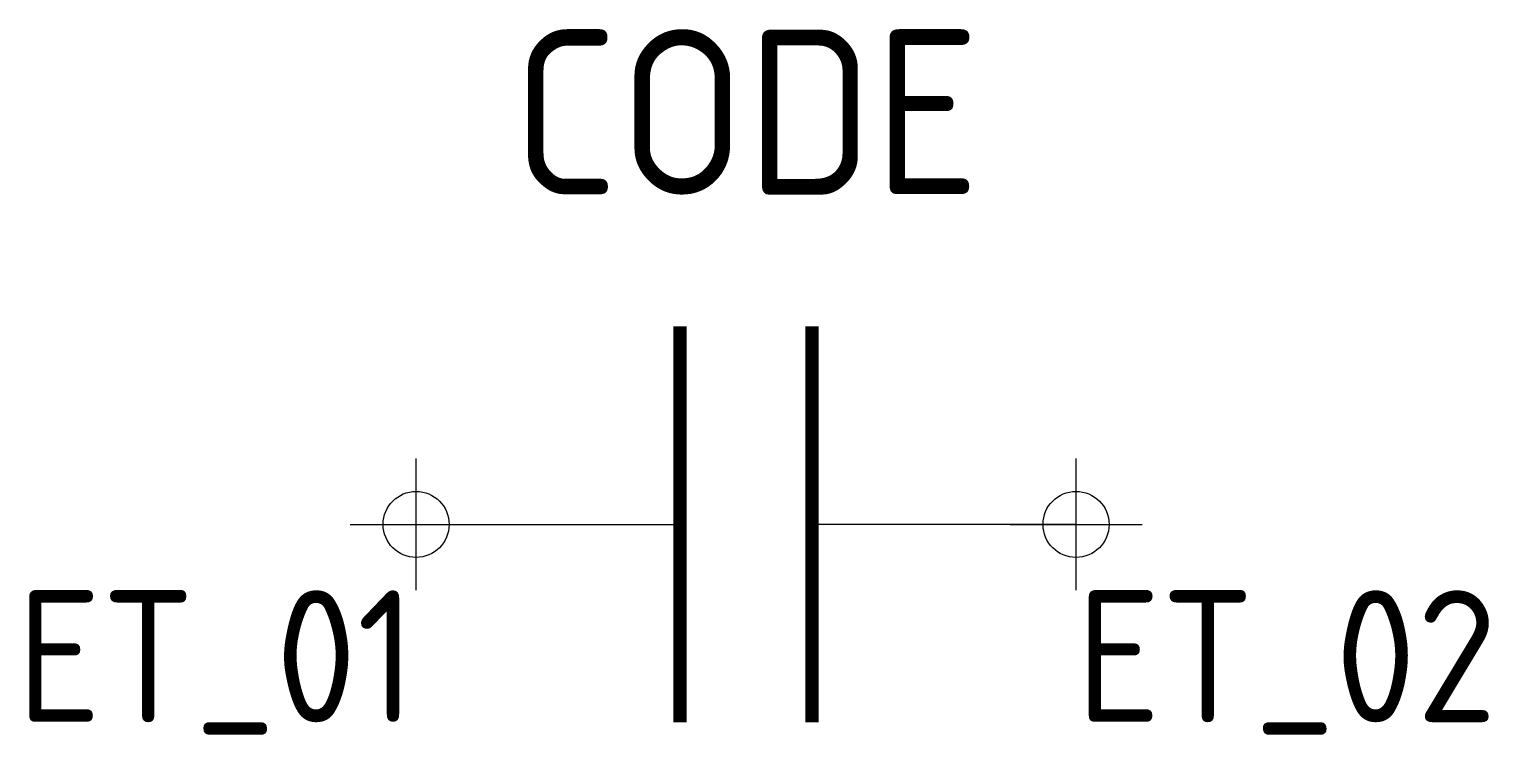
# Model space of a CAD drawing. Extents: x 2340.1 to 2362.3, y 618.1 to 628.8.
import ezdxf
from ezdxf.enums import TextEntityAlignment as Align

# ---------------------------------------------------------------- set-up
doc = ezdxf.new("R2010")
doc.units = 0
doc.header["$LTSCALE"] = 10
doc.header["$MEASUREMENT"] = 0
doc.header["$PDMODE"] = 34
doc.header["$PDSIZE"] = -5
doc.layers.get('0').update_dxf_attribs({"linetype": 'CONTINUOUS'})
for name, color, linetype in [('C', 7, 'CONTINUOUS'), ('TKST2', 1, 'CONTINUOUS'), ('TKST3', 3, 'CONTINUOUS')]:
    doc.layers.add(name, color=color, linetype=linetype)
doc.styles.get("Standard").update_dxf_attribs({"font": 'iso8.shx'})

msp = doc.modelspace()

# ---------------------------------------------------------------- linework, layer by layer
for points in [[(2350.011, 618.248, 0.2, 0.2, 0), (2350.011, 624.248, 0.2, 0.2, 0)], [(2352.011, 618.248, 0.2, 0.2, 0), (2352.011, 624.248, 0.2, 0.2, 0)]]:
    msp.add_lwpolyline(points, format="xyseb")
for points in [[(2346.011, 621.248), (2350.011, 621.248)], [(2356.011, 621.248), (2352.011, 621.248)]]:
    msp.add_lwpolyline(points)
at = {"layer": 'C', "color": 1}
msp.add_point((2346.011, 621.248), dxfattribs=at)
at = {"layer": 'C', "color": 2}
msp.add_point((2356.011, 621.248), dxfattribs=at)

# ---------------------------------------------------------------- texts
at = {"layer": 'TKST2'}
msp.add_attdef('ET_01', text='', height=2, dxfattribs=at).set_placement((2346.011, 620.248), align=Align.TOP_RIGHT)
msp.add_attdef('ET_02', text='', height=2, dxfattribs=at).set_placement((2356.011, 620.248), align=Align.TOP_LEFT)
at = {"layer": 'TKST3'}
msp.add_attdef('CODE', text='-C', height=2.5, dxfattribs=at).set_placement((2351.011, 626.248), align=Align.CENTER)

doc.saveas('drawing.dxf')
